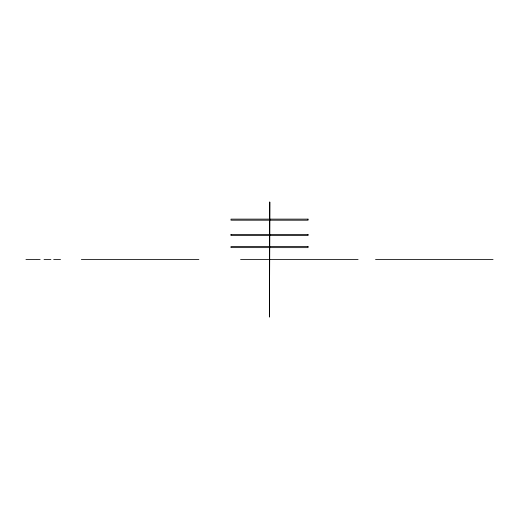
<?xml version="1.0" encoding="UTF-8"?>
<svg xmlns="http://www.w3.org/2000/svg" width="519" height="519" viewBox="0 0 519 519"><rect width="100%" height="100%" fill="white"/><g stroke="black" fill="none" stroke-linecap="round" stroke-linejoin="round"><path stroke-width="0.78" d="M230.994 234.543L308.046 234.543M25.95 259.5L36.739 259.5M37.225 259.5L40.164 259.5M44.031 259.5L50.907 259.5M53.684 259.5L60.528 259.5M81.36 259.5L198.874 259.5M240.569 259.5L358.091 259.5M375.529 259.5L493.05 259.5M308.046 234.562L308.046 235.581L230.994 235.6L230.994 234.562M269.789 202.06L269.517 316.94L269.789 202.06M308.046 219.128L230.994 219.128L230.994 220.179L308.046 220.199L308.046 219.148M308.046 246.59L230.994 246.59L230.994 247.621L308.046 247.647L308.046 246.609"/></g></svg>
